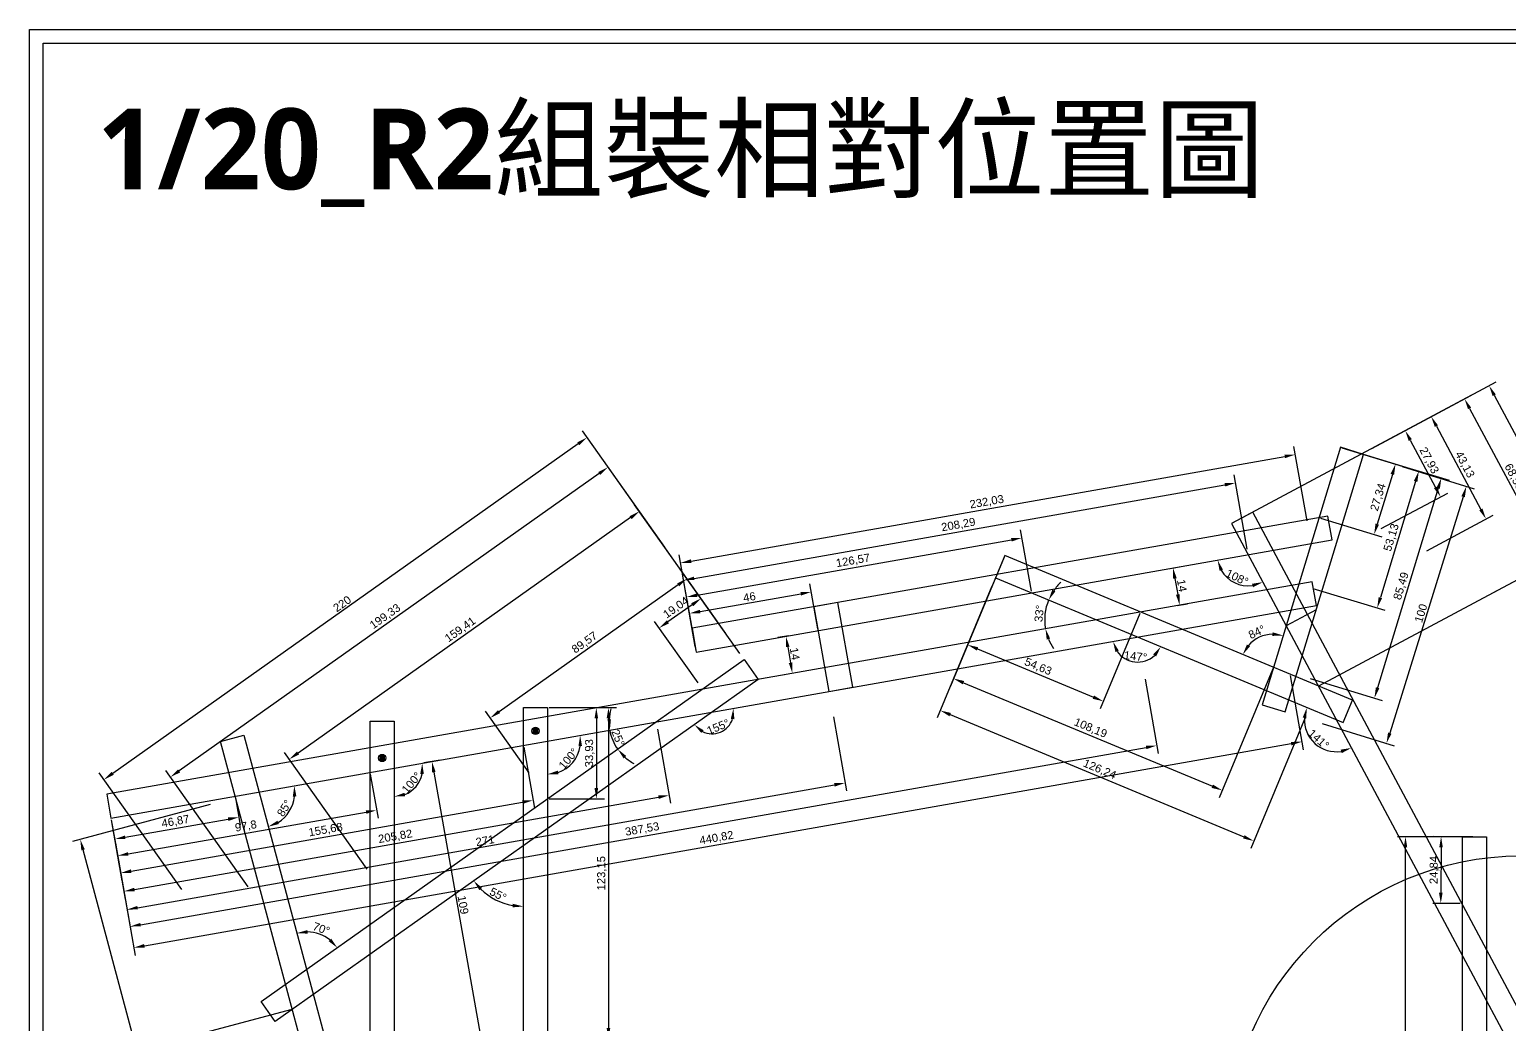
# Model space of a CAD drawing. Header units: millimetres. Extents: x -2666 to 6286, y -11880 to 4849.
# Drawn here: x -47 to 503, y -8404 to -8035 of the extents above; entities that cross this region are included whole.
import ezdxf

# ---------------------------------------------------------------- set-up
doc = ezdxf.new("R2010")
doc.units = ezdxf.units.MM
for name, color, linetype in [('0-rib-base', 10, 'Continuous'), ('0-rib1', 6, 'Continuous'), ('1-螺桿鑽洞', 7, 'Continuous'), ('dim', 244, 'Continuous')]:
    doc.layers.add(name, color=color, linetype=linetype)
for name, color, linetype, plot in [('1-墊圈', 4, 'Continuous', False), ('1-螺絲頭', 9, 'Continuous', False), ('default', 11, 'Continuous', False)]:
    doc.layers.add(name, color=color, linetype=linetype, plot=plot)
doc.styles.get("Standard").update_dxf_attribs({"font": 'arial.ttf'})
doc.dimstyles.new('短柱', dxfattribs={"dimtxt": 3, "dimasz": 4, "dimexe": 3, "dimexo": 0.625, "dimtad": 1, "dimtxsty": 'Standard', "dimcen": 2.5, "dimadec": 0, "dimazin": 0, "dimtfac": 1, "dimtmove": 1, "dimatfit": 1, "dimldrblk": 'ORIGIN', "dimfxl": 0, "dimarcsym": 0})

# ---------------------------------------------------------------- blocks, each defined once
blk = doc.blocks.new('*D321')
at = {"layer": 'Defpoints', "color": 0}
for p in [(430.9, -8248.68), (32.21, -8296.87), (-17.19, -8327.69), (47.02, -8327.69), (87.86, -8504.54)]:
    blk.add_point(p, dxfattribs=at)
at = {"layer": 'dim', "color": 0, "lineweight": -2}
blk.add_arc((37.87, -8317.98), 13.34, 302.2483, 352.7517, dxfattribs=at)
at = {"layer": 'dim', "color": 0}
for points in [[(50.43, -8319.68), (51.77, -8319.65), (51, -8315.67)], [(45.25, -8329.88), (44.72, -8328.65), (41.32, -8330.87)]]:
    blk.add_solid(points, dxfattribs=at)
at = {"layer": 'dim', "color": 0, "insert": (47.3, -8323.99), "char_height": 3, "attachment_point": 5, "rotation": 57.5}
blk.add_mtext('85°', dxfattribs=at)
blk = doc.blocks.new('_Origin')
at = {"color": 0, "linetype": 'ByBlock', "lineweight": -2}
blk.add_line((0, 0), (-1, 0), dxfattribs=at)
blk.add_circle((0, 0), 0.5, dxfattribs=at)
blk = doc.blocks.new('*D322')
at = {"layer": 'Defpoints', "color": 0}
for p in [(430.9, -8248.68), (88.13, -8291.61), (93.93, -8317.94), (-17.19, -8327.69), (88.13, -8506.61)]:
    blk.add_point(p, dxfattribs=at)
at = {"layer": 'dim', "color": 0, "lineweight": -2}
blk.add_arc((88.13, -8309.12), 10.56, 291.8357, 348.1643, dxfattribs=at)
at = {"layer": 'dim', "color": 0}
for points in [[(97.8, -8311.28), (99.13, -8311.3), (98.53, -8307.29)], [(92.18, -8319.58), (91.93, -8318.27), (88.13, -8319.68)]]:
    blk.add_solid(points, dxfattribs=at)
at = {"layer": 'dim', "color": 0, "insert": (94.57, -8314.52), "char_height": 3, "attachment_point": 5, "rotation": 50}
blk.add_mtext('100°', dxfattribs=at)
blk = doc.blocks.new('*D323')
at = {"layer": 'Defpoints', "color": 0}
for p in [(430.9, -8248.68), (145.13, -8286.61), (151.88, -8309.34), (-17.19, -8327.69), (145.13, -8496.61)]:
    blk.add_point(p, dxfattribs=at)
at = {"layer": 'dim', "color": 0, "lineweight": -2}
blk.add_arc((145.13, -8299.07), 12.28, 288.7399, 351.2601, dxfattribs=at)
at = {"layer": 'dim', "color": 0}
for points in [[(156.6, -8300.95), (157.94, -8300.93), (157.23, -8296.94)], [(149.18, -8311.36), (148.97, -8310.05), (145.13, -8311.36)]]:
    blk.add_solid(points, dxfattribs=at)
at = {"layer": 'dim', "color": 0, "insert": (152.89, -8305.58), "char_height": 3, "attachment_point": 5, "rotation": 50}
blk.add_mtext('100°', dxfattribs=at)
blk = doc.blocks.new('*D324')
at = {"layer": 'Defpoints', "color": 0}
for p in [(399.31, -8218.16), (436.76, -8224.3), (397.52, -8238.11), (200.4, -8265.97), (554.83, -8509.22)]:
    blk.add_point(p, dxfattribs=at)
at = {"layer": 'dim', "color": 0, "lineweight": -2}
blk.add_arc((405.53, -8229.8), 11.54, 209.9613, 278.155, dxfattribs=at)
at = {"layer": 'dim', "color": 0}
for points in [[(394.9, -8235.79), (396.16, -8235.34), (394.16, -8231.81)], [(406.96, -8240.59), (407.37, -8241.86), (410.97, -8239.98)]]:
    blk.add_solid(points, dxfattribs=at)
at = {"layer": 'dim', "color": 0, "insert": (401.42, -8238.24), "char_height": 3, "attachment_point": 5, "rotation": 334.0582}
blk.add_mtext('108°', dxfattribs=at)
blk = doc.blocks.new('*D325')
at = {"layer": 'Defpoints', "color": 0}
for p in [(311.59, -8238.39), (429.34, -8239.82), (330.3, -8250.09), (440.84, -8292.2), (-18.75, -8318.83)]:
    blk.add_point(p, dxfattribs=at)
at = {"layer": 'dim', "color": 0, "lineweight": -2}
for start, end in [(133.4028, 145.4014), (157.4, 190), (201.9986, 213.9972)]:
    blk.add_arc((349.03, -8253.98), 19.14, start, end, dxfattribs=at)
at = {"layer": 'dim', "color": 0}
for points in [[(333.87, -8243.43), (332.7, -8242.79), (331.37, -8246.63)], [(330.65, -8261.33), (331.93, -8260.96), (330.19, -8257.3)]]:
    blk.add_solid(points, dxfattribs=at)
at = {"layer": 'dim', "color": 0, "insert": (327.87, -8251.64), "char_height": 3, "attachment_point": 5, "rotation": 83.7}
blk.add_mtext('33°', dxfattribs=at)
blk = doc.blocks.new('*D326')
at = {"layer": 'Defpoints', "color": 0}
for p in [(399.31, -8218.16), (311.59, -8238.39), (440.84, -8292.2), (427.47, -8296.03), (554.83, -8509.22)]:
    blk.add_point(p, dxfattribs=at)
at = {"layer": 'dim', "color": 0, "lineweight": -2}
blk.add_arc((438.3, -8291.14), 11.88, 176.7781, 278.7382, dxfattribs=at)
at = {"layer": 'dim', "color": 0}
for points in [[(425.79, -8290.32), (427.09, -8290.62), (427.33, -8286.57)], [(439.9, -8302.25), (440.32, -8303.52), (443.9, -8301.62)]]:
    blk.add_solid(points, dxfattribs=at)
at = {"layer": 'dim', "color": 0, "insert": (431.75, -8298.36), "char_height": 3, "attachment_point": 5, "rotation": 317.7582}
blk.add_mtext('141°', dxfattribs=at)
blk = doc.blocks.new('*D327')
at = {"layer": 'Defpoints', "color": 0}
for p in [(311.59, -8238.39), (430.9, -8248.68), (359.68, -8268.39), (440.84, -8292.2), (-17.19, -8327.69)]:
    blk.add_point(p, dxfattribs=at)
at = {"layer": 'dim', "color": 0, "lineweight": -2}
blk.add_arc((364.46, -8260.4), 9.31, 214.8164, 312.5836, dxfattribs=at)
at = {"layer": 'dim', "color": 0}
for points in [[(356.2, -8265.97), (357.43, -8265.46), (355.29, -8262.01)], [(370.21, -8266.87), (371.3, -8267.63), (373.05, -8263.98)]]:
    blk.add_solid(points, dxfattribs=at)
at = {"layer": 'dim', "color": 0, "insert": (363.67, -8267.53), "char_height": 3, "attachment_point": 5, "rotation": 353.7}
blk.add_mtext('147°', dxfattribs=at)
blk = doc.blocks.new('*D328')
at = {"layer": 'Defpoints', "color": 0}
for p in [(439.79, -8189.86), (315.05, -8230.09), (412.53, -8259.52), (410.72, -8285.55), (444.3, -8283.89)]:
    blk.add_point(p, dxfattribs=at)
at = {"layer": 'dim', "color": 0, "lineweight": -2}
blk.add_arc((414.93, -8271.66), 12.37, 91.7047, 138.7953, dxfattribs=at)
at = {"layer": 'dim', "color": 0}
for points in [[(414.65, -8258.63), (414.48, -8259.96), (418.53, -8259.82)], [(406.19, -8263.86), (405.06, -8263.16), (403.51, -8266.91)]]:
    blk.add_solid(points, dxfattribs=at)
at = {"layer": 'dim', "color": 0, "insert": (408.74, -8258.52), "char_height": 3, "attachment_point": 5, "rotation": 25.25}
blk.add_mtext('84°', dxfattribs=at)
blk = doc.blocks.new('*D329')
at = {"layer": 'Defpoints', "color": 0}
for p in [(430.9, -8248.68), (223.43, -8276.13), (205.8, -8296.36), (-17.19, -8327.69), (43.88, -8403.25)]:
    blk.add_point(p, dxfattribs=at)
at = {"layer": 'dim', "color": 0, "lineweight": -2}
blk.add_arc((206.24, -8288.3), 8.07, 243.9926, 341.3074, dxfattribs=at)
at = {"layer": 'dim', "color": 0}
for points in [[(213.23, -8290.83), (214.56, -8290.93), (214.19, -8286.89)], [(202.27, -8296.06), (203.14, -8295.04), (199.66, -8292.96)]]:
    blk.add_solid(points, dxfattribs=at)
at = {"layer": 'dim', "color": 0, "insert": (208.52, -8293.75), "char_height": 3, "attachment_point": 5, "rotation": 22.65}
blk.add_mtext('155°', dxfattribs=at)
blk = doc.blocks.new('螺栓組')
h = blk.add_hatch()
h.set_pattern_fill('JIS_WOOD', color=256, scale=0.1, style=0)
edge = h.paths.add_edge_path()
edge.add_arc((0, 0), 0.6, 0, 360)
at = {"layer": '1-墊圈'}
blk.add_circle((0, 0), 1.35, dxfattribs=at)
at = {"layer": '1-螺桿鑽洞'}
for points in [[(1.05, 0), (-1.05, 0)], [(0, -0.91), (0, 0.91)]]:
    blk.add_lwpolyline(points, dxfattribs=at)
blk.add_circle((0, 0), 0.6, dxfattribs=at)
at = {"layer": '1-螺絲頭'}
blk.add_lwpolyline([(-0.52, 0.91), (-1.05, 0), (-0.52, -0.91), (0.52, -0.91), (1.05, 0), (0.52, 0.91)], close=True, dxfattribs=at)
blk = doc.blocks.new('*D330')
at = {"layer": 'Defpoints', "color": 0}
for p in [(235.47, -8259.79), (236.13, -8273.89), (237.9, -8273.58)]:
    blk.add_point(p, dxfattribs=at)
at = {"layer": 'dim', "color": 0, "lineweight": -2}
for p, q in [((234.85, -8259.9), (230.74, -8260.62)), ((234.39, -8264.04), (235.44, -8269.95)), ((237.28, -8273.68), (233.18, -8274.41))]:
    blk.add_line(p, q, dxfattribs=at)
at = {"layer": 'dim', "color": 0}
for points in [[(235.05, -8263.92), (233.74, -8264.15), (233.7, -8260.1)], [(236.09, -8269.83), (234.78, -8270.06), (236.13, -8273.89)]]:
    blk.add_solid(points, dxfattribs=at)
at = {"layer": 'dim', "color": 0, "insert": (237.01, -8266.62), "char_height": 3, "attachment_point": 5, "rotation": 280}
blk.add_mtext('14', dxfattribs=at)
blk = doc.blocks.new('*D331')
at = {"layer": 'Defpoints', "color": 0}
for p in [(430.9, -8248.68), (218.23, -8268.78), (168.89, -8297.49), (-17.19, -8327.69), (38.68, -8395.91)]:
    blk.add_point(p, dxfattribs=at)
at = {"layer": 'dim', "color": 0, "lineweight": -2}
for start, end in [(163.7738, 176.8869), (190, 215.3), (228.4131, 241.5262)]:
    blk.add_arc((185.5, -8291.95), 17.52, start, end, dxfattribs=at)
at = {"layer": 'dim', "color": 0}
for points in [[(168.68, -8290.96), (167.35, -8291.04), (168.26, -8294.99)], [(173.38, -8305.5), (174.38, -8304.61), (171.21, -8302.07)]]:
    blk.add_solid(points, dxfattribs=at)
at = {"layer": 'dim', "color": 0, "insert": (171.33, -8297.87), "char_height": 3, "attachment_point": 5, "rotation": 292.65}
blk.add_mtext('25°', dxfattribs=at)
blk = doc.blocks.new('*D332')
at = {"layer": 'Defpoints', "color": 0}
for p in [(223.43, -8276.13), (136.13, -8286.61), (122.7, -8356.11), (43.88, -8403.25), (136.13, -8496.61)]:
    blk.add_point(p, dxfattribs=at)
at = {"layer": 'dim', "color": 0, "lineweight": -2}
blk.add_arc((136.13, -8337.94), 22.6, 225.4549, 259.8451, dxfattribs=at)
at = {"layer": 'dim', "color": 0}
for points in [[(119.77, -8354.48), (120.78, -8353.62), (117.68, -8351)], [(132.2, -8359.52), (132.08, -8360.85), (136.13, -8360.54)]]:
    blk.add_solid(points, dxfattribs=at)
at = {"layer": 'dim', "color": 0, "insert": (126.73, -8356.1), "char_height": 3, "attachment_point": 5, "rotation": 332.65}
blk.add_mtext('55°', dxfattribs=at)
blk = doc.blocks.new('*D333')
at = {"layer": 'Defpoints', "color": 0}
for p in [(105.82, -8306), (121.07, -8414), (124.75, -8413.35)]:
    blk.add_point(p, dxfattribs=at)
at = {"layer": 'dim', "color": 0, "lineweight": -2}
for p, q in [((105.21, -8306.11), (99.19, -8307.17)), ((102.84, -8310.59), (120.38, -8410.06)), ((124.13, -8413.46), (118.12, -8414.52))]:
    blk.add_line(p, q, dxfattribs=at)
at = {"layer": 'dim', "color": 0}
for points in [[(103.5, -8310.47), (102.18, -8310.71), (102.14, -8306.65)], [(121.03, -8409.94), (119.72, -8410.17), (121.07, -8414)]]:
    blk.add_solid(points, dxfattribs=at)
at = {"layer": 'dim', "color": 0, "insert": (113.73, -8359.95), "char_height": 3, "attachment_point": 5, "rotation": 280}
blk.add_mtext('109', dxfattribs=at)
blk = doc.blocks.new('*D390')
at = {"layer": 'Defpoints', "color": 0}
for p in [(243.17, -8243.61), (245.7, -8257.98), (200.4, -8265.97)]:
    blk.add_point(p, dxfattribs=at)
at = {"layer": 'dim', "color": 0, "lineweight": -2}
for p, q in [((201.81, -8250.9), (239.23, -8244.3)), ((245.59, -8257.37), (242.65, -8240.65)), ((200.29, -8265.36), (197.35, -8248.64))]:
    blk.add_line(p, q, dxfattribs=at)
at = {"layer": 'dim', "color": 0}
for points in [[(239.11, -8243.65), (239.35, -8244.96), (243.17, -8243.61)], [(201.69, -8250.24), (201.92, -8251.56), (197.87, -8251.6)]]:
    blk.add_solid(points, dxfattribs=at)
at = {"layer": 'dim', "color": 0, "insert": (220.14, -8245.48), "char_height": 3, "attachment_point": 5, "rotation": 10}
blk.add_mtext('46', dxfattribs=at)
blk = doc.blocks.new('*D391')
at = {"layer": 'Defpoints', "color": 0}
for p in [(321.44, -8223.53), (325.04, -8243.99), (200.4, -8265.97)]:
    blk.add_point(p, dxfattribs=at)
at = {"layer": 'dim', "color": 0, "lineweight": -2}
for p, q in [((324.94, -8243.38), (320.92, -8220.58)), ((200.73, -8244.82), (317.5, -8224.23)), ((200.29, -8265.36), (196.27, -8242.56))]:
    blk.add_line(p, q, dxfattribs=at)
at = {"layer": 'dim', "color": 0}
for points in [[(317.38, -8223.57), (317.61, -8224.89), (321.44, -8223.53)], [(200.62, -8244.16), (200.85, -8245.47), (196.79, -8245.51)]]:
    blk.add_solid(points, dxfattribs=at)
at = {"layer": 'dim', "color": 0, "insert": (258.69, -8232.13), "char_height": 3, "attachment_point": 5, "rotation": 10}
blk.add_mtext('126,57', dxfattribs=at)
blk = doc.blocks.new('*D392')
at = {"layer": 'Defpoints', "color": 0}
for p in [(400.82, -8203.09), (405.53, -8229.8), (200.4, -8265.97)]:
    blk.add_point(p, dxfattribs=at)
at = {"layer": 'dim', "color": 0, "lineweight": -2}
for p, q in [((405.16, -8227.71), (400.3, -8200.14)), ((199.63, -8238.57), (396.88, -8203.79)), ((200.03, -8263.88), (195.17, -8236.31))]:
    blk.add_line(p, q, dxfattribs=at)
at = {"layer": 'dim', "color": 0}
for points in [[(396.76, -8203.13), (397, -8204.44), (400.82, -8203.09)], [(199.52, -8237.91), (199.75, -8239.22), (195.69, -8239.26)]]:
    blk.add_solid(points, dxfattribs=at)
at = {"layer": 'dim', "color": 0, "insert": (297.83, -8218.79), "char_height": 3, "attachment_point": 5, "rotation": 10}
blk.add_mtext('208,29', dxfattribs=at)
blk = doc.blocks.new('*D393')
at = {"layer": 'Defpoints', "color": 0}
for p in [(423.06, -8192.55), (428.91, -8225.68), (200.4, -8265.97)]:
    blk.add_point(p, dxfattribs=at)
at = {"layer": 'dim', "color": 0, "lineweight": -2}
for p, q in [((427.41, -8217.17), (422.54, -8189.6)), ((198.5, -8232.15), (419.12, -8193.25)), ((198.9, -8257.46), (194.04, -8229.89))]:
    blk.add_line(p, q, dxfattribs=at)
at = {"layer": 'dim', "color": 0}
for points in [[(419.01, -8192.59), (419.24, -8193.9), (423.06, -8192.55)], [(198.38, -8231.49), (198.62, -8232.81), (194.56, -8232.84)]]:
    blk.add_solid(points, dxfattribs=at)
at = {"layer": 'dim', "color": 0, "insert": (308.39, -8210.31), "char_height": 3, "attachment_point": 5, "rotation": 10}
blk.add_mtext('232,03', dxfattribs=at)
blk = doc.blocks.new('*D394')
at = {"layer": 'Defpoints', "color": 0}
for p in [(28.97, -8319.55), (-17.19, -8327.69), (30.35, -8327.38)]:
    blk.add_point(p, dxfattribs=at)
at = {"layer": 'dim', "color": 0, "lineweight": -2}
for p, q in [((29.08, -8320.17), (30.87, -8330.34)), ((-17.08, -8328.31), (-15.28, -8338.48)), ((-11.87, -8334.83), (26.41, -8328.08))]:
    blk.add_line(p, q, dxfattribs=at)
at = {"layer": 'dim', "color": 0}
for points in [[(26.3, -8327.42), (26.53, -8328.74), (30.35, -8327.38)], [(-11.98, -8334.17), (-11.75, -8335.49), (-15.8, -8335.52)]]:
    blk.add_solid(points, dxfattribs=at)
at = {"layer": 'dim', "color": 0, "insert": (6.85, -8329.06), "char_height": 3, "attachment_point": 5, "rotation": 10}
blk.add_mtext('46,87', dxfattribs=at)
blk = doc.blocks.new('*D395')
at = {"layer": 'Defpoints', "color": 0}
for p in [(79.13, -8310.71), (81.6, -8324.74), (-17.19, -8327.69)]:
    blk.add_point(p, dxfattribs=at)
at = {"layer": 'dim', "color": 0, "lineweight": -2}
for p, q in [((79.24, -8311.32), (82.12, -8327.69)), ((-10.77, -8341.02), (77.66, -8325.43)), ((-17.08, -8328.31), (-14.19, -8344.67))]:
    blk.add_line(p, q, dxfattribs=at)
at = {"layer": 'dim', "color": 0}
for points in [[(77.55, -8324.77), (77.78, -8326.09), (81.6, -8324.74)], [(-10.89, -8340.37), (-10.66, -8341.68), (-14.71, -8341.72)]]:
    blk.add_solid(points, dxfattribs=at)
at = {"layer": 'dim', "color": 0, "insert": (33.02, -8330.84), "char_height": 3, "attachment_point": 5, "rotation": 10}
blk.add_mtext('97,8', dxfattribs=at)
blk = doc.blocks.new('*D396')
at = {"layer": 'Defpoints', "color": 0}
for p in [(136.13, -8300.66), (139.73, -8321.06), (-17.19, -8327.69)]:
    blk.add_point(p, dxfattribs=at)
at = {"layer": 'dim', "color": 0, "lineweight": -2}
for p, q in [((136.24, -8301.27), (140.25, -8324.02)), ((-9.65, -8347.4), (135.79, -8321.76)), ((-17.08, -8328.31), (-13.07, -8351.05))]:
    blk.add_line(p, q, dxfattribs=at)
at = {"layer": 'dim', "color": 0}
for points in [[(135.67, -8321.1), (135.9, -8322.41), (139.73, -8321.06)], [(-9.76, -8346.74), (-9.53, -8348.06), (-13.59, -8348.1)]]:
    blk.add_solid(points, dxfattribs=at)
at = {"layer": 'dim', "color": 0, "insert": (62.65, -8332.19), "char_height": 3, "attachment_point": 5, "rotation": 10}
blk.add_mtext('155,68', dxfattribs=at)
blk = doc.blocks.new('*D397')
at = {"layer": 'Defpoints', "color": 0}
for p in [(185.5, -8291.95), (190.31, -8319.19), (-17.19, -8327.69)]:
    blk.add_point(p, dxfattribs=at)
at = {"layer": 'dim', "color": 0, "lineweight": -2}
for p, q in [((185.97, -8294.57), (190.83, -8322.14)), ((-8.44, -8354.23), (186.37, -8319.88)), ((-16.72, -8330.31), (-11.86, -8357.88))]:
    blk.add_line(p, q, dxfattribs=at)
at = {"layer": 'dim', "color": 0}
for points in [[(186.25, -8319.23), (186.48, -8320.54), (190.31, -8319.19)], [(-8.56, -8353.58), (-8.33, -8354.89), (-12.38, -8354.93)]]:
    blk.add_solid(points, dxfattribs=at)
at = {"layer": 'dim', "color": 0, "insert": (88.54, -8334.67), "char_height": 3, "attachment_point": 5, "rotation": 10}
blk.add_mtext('205,82', dxfattribs=at)
blk = doc.blocks.new('*D398')
at = {"layer": 'Defpoints', "color": 0}
for p in [(249.7, -8280.63), (255.69, -8314.62), (-17.19, -8327.69)]:
    blk.add_point(p, dxfattribs=at)
at = {"layer": 'dim', "color": 0, "lineweight": -2}
for p, q in [((251.35, -8290), (256.21, -8317.57)), ((-7.25, -8360.98), (251.75, -8315.31)), ((-15.53, -8337.06), (-10.67, -8364.63))]:
    blk.add_line(p, q, dxfattribs=at)
at = {"layer": 'dim', "color": 0}
for points in [[(251.63, -8314.66), (251.87, -8315.97), (255.69, -8314.62)], [(-7.37, -8360.33), (-7.14, -8361.64), (-11.19, -8361.68)]]:
    blk.add_solid(points, dxfattribs=at)
at = {"layer": 'dim', "color": 0, "insert": (121.88, -8336.05), "char_height": 3, "attachment_point": 5, "rotation": 10}
blk.add_mtext('271', dxfattribs=at)
blk = doc.blocks.new('*D399')
at = {"layer": 'Defpoints', "color": 0}
for p in [(364.46, -8260.4), (371.56, -8300.7), (-17.19, -8327.69)]:
    blk.add_point(p, dxfattribs=at)
at = {"layer": 'dim', "color": 0, "lineweight": -2}
for p, q in [((367.22, -8276.08), (372.08, -8303.65)), ((-6.14, -8367.3), (367.62, -8301.39)), ((-14.42, -8343.37), (-9.56, -8370.95))]:
    blk.add_line(p, q, dxfattribs=at)
at = {"layer": 'dim', "color": 0}
for points in [[(367.51, -8300.74), (367.74, -8302.05), (371.56, -8300.7)], [(-6.26, -8366.64), (-6.02, -8367.95), (-10.08, -8367.99)]]:
    blk.add_solid(points, dxfattribs=at)
at = {"layer": 'dim', "color": 0, "insert": (180.32, -8331.96), "char_height": 3, "attachment_point": 5, "rotation": 10}
blk.add_mtext('387,53', dxfattribs=at)
blk = doc.blocks.new('*D400')
at = {"layer": 'Defpoints', "color": 0}
for p in [(416.93, -8251.15), (425.43, -8299.31), (-17.19, -8327.69)]:
    blk.add_point(p, dxfattribs=at)
at = {"layer": 'dim', "color": 0, "lineweight": -2}
for p, q in [((421.08, -8274.69), (425.95, -8302.26)), ((-4.75, -8375.16), (421.49, -8300)), ((-13.03, -8351.23), (-8.17, -8378.81))]:
    blk.add_line(p, q, dxfattribs=at)
at = {"layer": 'dim', "color": 0}
for points in [[(421.37, -8299.35), (421.6, -8300.66), (425.43, -8299.31)], [(-4.87, -8374.5), (-4.64, -8375.82), (-8.69, -8375.85)]]:
    blk.add_solid(points, dxfattribs=at)
at = {"layer": 'dim', "color": 0, "insert": (207.94, -8335.19), "char_height": 3, "attachment_point": 5, "rotation": 10}
blk.add_mtext('440,82', dxfattribs=at)
blk = doc.blocks.new('*D402')
at = {"layer": 'Defpoints', "color": 0}
for p in [(50.2, -8398.78), (6.51, -8410.49), (79.16, -8506.87)]:
    blk.add_point(p, dxfattribs=at)
at = {"layer": 'dim', "color": 0, "lineweight": -2}
for p, q in [((49.6, -8398.94), (3.61, -8411.26)), ((34.44, -8514.71), (7.55, -8414.35)), ((78.56, -8507.03), (32.58, -8519.35))]:
    blk.add_line(p, q, dxfattribs=at)
at = {"layer": 'dim', "color": 0}
for points in [[(8.19, -8414.18), (6.9, -8414.52), (6.51, -8410.49)], [(35.08, -8514.54), (33.8, -8514.89), (35.47, -8518.58)]]:
    blk.add_solid(points, dxfattribs=at)
at = {"layer": 'dim', "color": 0, "insert": (23.34, -8463.9), "char_height": 3, "attachment_point": 5, "rotation": 285}
blk.add_mtext('111,9', dxfattribs=at)
blk = doc.blocks.new('*D403')
at = {"layer": 'Defpoints', "color": 0}
for p in [(29.08, -8320.17), (-28.56, -8335.63), (79.16, -8506.87)]:
    blk.add_point(p, dxfattribs=at)
at = {"layer": 'dim', "color": 0, "lineweight": -2}
for p, q in [((19.73, -8322.68), (-31.46, -8336.41)), ((20.49, -8518.47), (-27.53, -8339.49)), ((69.81, -8509.38), (18.62, -8523.11))]:
    blk.add_line(p, q, dxfattribs=at)
at = {"layer": 'dim', "color": 0}
for points in [[(-26.88, -8339.32), (-28.17, -8339.67), (-28.56, -8335.63)], [(21.13, -8518.3), (19.84, -8518.64), (21.52, -8522.33)]]:
    blk.add_solid(points, dxfattribs=at)
at = {"layer": 'dim', "color": 0, "insert": (-1.18, -8428.35), "char_height": 3, "attachment_point": 5, "rotation": 285.0161}
blk.add_mtext('193,3', dxfattribs=at)
blk = doc.blocks.new('*D409')
at = {"layer": 'Defpoints', "color": 0}
for p in [(79.13, -8291.61), (32.21, -8296.87), (74.34, -8417.2), (79.13, -8506.61), (87.86, -8504.54)]:
    blk.add_point(p, dxfattribs=at)
at = {"layer": 'dim', "color": 0, "lineweight": -2}
for start, end in [(109.1694, 113.3388), (90, 105), (81.6612, 85.8306)]:
    blk.add_arc((79.13, -8471.97), 54.98, start, end, dxfattribs=at)
at = {"layer": 'dim', "color": 0}
for points in [[(60.88, -8419.4), (61.27, -8420.68), (64.9, -8418.86)], [(83.1, -8417.8), (83.15, -8416.47), (79.13, -8416.99)]]:
    blk.add_solid(points, dxfattribs=at)
at = {"layer": 'dim', "color": 0, "insert": (71.67, -8415.32), "char_height": 3, "attachment_point": 5, "rotation": 7.5}
blk.add_mtext('15°', dxfattribs=at)
blk = doc.blocks.new('*D410')
at = {"layer": 'Defpoints', "color": 0}
for p in [(218.23, -8268.78), (32.21, -8296.87), (62.86, -8372.02), (38.68, -8395.91), (87.86, -8504.54)]:
    blk.add_point(p, dxfattribs=at)
at = {"layer": 'dim', "color": 0, "lineweight": -2}
blk.add_arc((55.55, -8383.97), 14, 51.7233, 88.5767, dxfattribs=at)
at = {"layer": 'dim', "color": 0}
for points in [[(55.98, -8370.63), (55.82, -8369.31), (51.92, -8370.44)], [(64.71, -8372.52), (63.74, -8373.43), (66.98, -8375.88)]]:
    blk.add_solid(points, dxfattribs=at)
at = {"layer": 'dim', "color": 0, "insert": (61.04, -8368.77), "char_height": 3, "attachment_point": 5, "rotation": 340.15}
blk.add_mtext('70°', dxfattribs=at)
blk = doc.blocks.new('*D411')
at = {"layer": 'Defpoints', "color": 0}
for p in [(145.13, -8286.61), (145.13, -8320.54), (163.25, -8320.54)]:
    blk.add_point(p, dxfattribs=at)
at = {"layer": 'dim', "color": 0, "lineweight": -2}
for p, q in [((145.75, -8286.61), (166.25, -8286.61)), ((163.25, -8290.61), (163.25, -8316.54)), ((145.75, -8320.54), (166.25, -8320.54))]:
    blk.add_line(p, q, dxfattribs=at)
at = {"layer": 'dim', "color": 0}
for points in [[(162.58, -8290.61), (163.91, -8290.61), (163.25, -8286.61)], [(162.58, -8316.54), (163.91, -8316.54), (163.25, -8320.54)]]:
    blk.add_solid(points, dxfattribs=at)
at = {"layer": 'dim', "color": 0, "insert": (160.82, -8303.57), "char_height": 3, "attachment_point": 5, "rotation": 90}
blk.add_mtext('33,93', dxfattribs=at)
blk = doc.blocks.new('*D412')
at = {"layer": 'Defpoints', "color": 0}
for p in [(145.13, -8286.61), (145.13, -8409.75), (167.75, -8409.75)]:
    blk.add_point(p, dxfattribs=at)
at = {"layer": 'dim', "color": 0, "lineweight": -2}
for p, q in [((145.75, -8286.61), (170.75, -8286.61)), ((167.75, -8290.61), (167.75, -8405.75)), ((145.75, -8409.75), (170.75, -8409.75))]:
    blk.add_line(p, q, dxfattribs=at)
at = {"layer": 'dim', "color": 0}
for points in [[(167.08, -8290.61), (168.42, -8290.61), (167.75, -8286.61)], [(167.08, -8405.75), (168.42, -8405.75), (167.75, -8409.75)]]:
    blk.add_solid(points, dxfattribs=at)
at = {"layer": 'dim', "color": 0, "insert": (165.32, -8348.18), "char_height": 3, "attachment_point": 5, "rotation": 90}
blk.add_mtext('123,15', dxfattribs=at)
blk = doc.blocks.new('*D413')
at = {"layer": 'Defpoints', "color": 0}
for p in [(439.79, -8189.86), (431.84, -8216.02), (452.34, -8222.25)]:
    blk.add_point(p, dxfattribs=at)
at = {"layer": 'dim', "color": 0, "lineweight": -2}
for p, q in [((440.38, -8190.05), (463.16, -8196.96)), ((459.12, -8199.92), (453.5, -8218.42)), ((432.44, -8216.21), (455.21, -8223.12))]:
    blk.add_line(p, q, dxfattribs=at)
at = {"layer": 'dim', "color": 0}
for points in [[(458.48, -8199.73), (459.76, -8200.11), (460.29, -8196.09)], [(452.86, -8218.23), (454.14, -8218.62), (452.34, -8222.25)]]:
    blk.add_solid(points, dxfattribs=at)
at = {"layer": 'dim', "color": 0, "insert": (453.99, -8208.47), "char_height": 3, "attachment_point": 5, "rotation": 73.1}
blk.add_mtext('27,34', dxfattribs=at)
blk = doc.blocks.new('*D414')
at = {"layer": 'Defpoints', "color": 0}
for p in [(439.79, -8189.86), (424.34, -8240.7), (453.49, -8249.56)]:
    blk.add_point(p, dxfattribs=at)
at = {"layer": 'dim', "color": 0, "lineweight": -2}
for p, q in [((445.02, -8191.45), (471.81, -8199.59)), ((467.78, -8202.55), (454.66, -8245.73)), ((429.57, -8242.29), (456.36, -8250.43))]:
    blk.add_line(p, q, dxfattribs=at)
at = {"layer": 'dim', "color": 0}
for points in [[(467.14, -8202.35), (468.41, -8202.74), (468.94, -8198.72)], [(454.02, -8245.54), (455.29, -8245.92), (453.49, -8249.56)]]:
    blk.add_solid(points, dxfattribs=at)
at = {"layer": 'dim', "color": 0, "insert": (458.89, -8223.43), "char_height": 3, "attachment_point": 5, "rotation": 73.1}
blk.add_mtext('53,13', dxfattribs=at)
blk = doc.blocks.new('*D415')
at = {"layer": 'Defpoints', "color": 0}
for p in [(439.79, -8189.86), (414.93, -8271.66), (452.46, -8283.06)]:
    blk.add_point(p, dxfattribs=at)
at = {"layer": 'dim', "color": 0, "lineweight": -2}
for p, q in [((453.39, -8194), (480.18, -8202.14)), ((476.15, -8205.09), (453.62, -8279.24)), ((428.54, -8275.8), (455.33, -8283.94))]:
    blk.add_line(p, q, dxfattribs=at)
at = {"layer": 'dim', "color": 0}
for points in [[(475.51, -8204.9), (476.79, -8205.29), (477.31, -8201.26)], [(452.99, -8279.04), (454.26, -8279.43), (452.46, -8283.06)]]:
    blk.add_solid(points, dxfattribs=at)
at = {"layer": 'dim', "color": 0, "insert": (462.56, -8241.46), "char_height": 3, "attachment_point": 5, "rotation": 73.1}
blk.add_mtext('85,49', dxfattribs=at)
blk = doc.blocks.new('*D416')
at = {"layer": 'Defpoints', "color": 0}
for p in [(440.38, -8190.05), (410.72, -8285.55), (456.95, -8299.91)]:
    blk.add_point(p, dxfattribs=at)
at = {"layer": 'dim', "color": 0, "lineweight": -2}
for p, q in [((462.75, -8196.99), (489.49, -8205.3)), ((485.44, -8208.23), (458.14, -8296.09)), ((433.08, -8292.49), (459.82, -8300.8))]:
    blk.add_line(p, q, dxfattribs=at)
at = {"layer": 'dim', "color": 0}
for points in [[(484.8, -8208.03), (486.07, -8208.43), (486.62, -8204.41)], [(457.5, -8295.89), (458.78, -8296.29), (456.95, -8299.91)]]:
    blk.add_solid(points, dxfattribs=at)
at = {"layer": 'dim', "color": 0, "insert": (469.73, -8251.52), "char_height": 3, "attachment_point": 5, "rotation": 72.7419}
blk.add_mtext('100', dxfattribs=at)
blk = doc.blocks.new('*D417')
at = {"layer": 'Defpoints', "color": 0}
for p in [(186.6, -8257.06), (218.23, -8268.78), (202.69, -8279.78)]:
    blk.add_point(p, dxfattribs=at)
at = {"layer": 'dim', "color": 0, "lineweight": -2}
for p, q in [((216.59, -8266.46), (200.41, -8243.61)), ((198.88, -8248.37), (189.87, -8254.75)), ((201.05, -8277.46), (184.87, -8254.61))]:
    blk.add_line(p, q, dxfattribs=at)
at = {"layer": 'dim', "color": 0}
for points in [[(198.49, -8247.82), (199.26, -8248.91), (202.14, -8246.05)], [(189.48, -8254.2), (190.25, -8255.29), (186.6, -8257.06)]]:
    blk.add_solid(points, dxfattribs=at)
at = {"layer": 'dim', "color": 0, "insert": (192.97, -8249.57), "char_height": 3, "attachment_point": 5, "rotation": 35.3}
blk.add_mtext('19,04', dxfattribs=at)
blk = doc.blocks.new('*D418')
at = {"layer": 'Defpoints', "color": 0}
for p in [(218.23, -8268.78), (123.82, -8290.45), (145.13, -8320.54)]:
    blk.add_point(p, dxfattribs=at)
at = {"layer": 'dim', "color": 0, "lineweight": -2}
for p, q in [((211.37, -8259.09), (195.19, -8236.24)), ((193.66, -8241), (127.09, -8288.14)), ((138.27, -8310.85), (122.09, -8288))]:
    blk.add_line(p, q, dxfattribs=at)
at = {"layer": 'dim', "color": 0}
for points in [[(193.28, -8240.46), (194.05, -8241.55), (196.93, -8238.69)], [(126.7, -8287.6), (127.47, -8288.68), (123.82, -8290.45)]]:
    blk.add_solid(points, dxfattribs=at)
at = {"layer": 'dim', "color": 0, "insert": (158.97, -8262.59), "char_height": 3, "attachment_point": 5, "rotation": 35.3}
blk.add_mtext('89,57', dxfattribs=at)
blk = doc.blocks.new('*D419')
at = {"layer": 'Defpoints', "color": 0}
for p in [(218.23, -8268.78), (49.12, -8305.81), (88.13, -8360.9)]:
    blk.add_point(p, dxfattribs=at)
at = {"layer": 'dim', "color": 0, "lineweight": -2}
for p, q in [((208.12, -8254.5), (177.49, -8211.24)), ((175.96, -8216), (52.39, -8303.5)), ((78.02, -8346.62), (47.39, -8303.36))]:
    blk.add_line(p, q, dxfattribs=at)
at = {"layer": 'dim', "color": 0}
for points in [[(175.58, -8215.46), (176.35, -8216.55), (179.23, -8213.69)], [(52, -8302.95), (52.77, -8304.04), (49.12, -8305.81)]]:
    blk.add_solid(points, dxfattribs=at)
at = {"layer": 'dim', "color": 0, "insert": (112.77, -8257.77), "char_height": 3, "attachment_point": 5, "rotation": 35.3}
blk.add_mtext('159,41', dxfattribs=at)
blk = doc.blocks.new('*D420')
at = {"layer": 'Defpoints', "color": 0}
for p in [(218.23, -8268.78), (4.92, -8312.46), (55.55, -8383.97)]:
    blk.add_point(p, dxfattribs=at)
at = {"layer": 'dim', "color": 0, "lineweight": -2}
for p, q in [((196.49, -8238.08), (165.86, -8194.82)), ((164.33, -8199.58), (8.18, -8310.14)), ((33.81, -8353.26), (3.18, -8310.01))]:
    blk.add_line(p, q, dxfattribs=at)
at = {"layer": 'dim', "color": 0}
for points in [[(163.95, -8199.04), (164.72, -8200.12), (167.6, -8197.27)], [(7.8, -8309.6), (8.57, -8310.69), (4.92, -8312.46)]]:
    blk.add_solid(points, dxfattribs=at)
at = {"layer": 'dim', "color": 0, "insert": (84.85, -8252.88), "char_height": 3, "attachment_point": 5, "rotation": 35.3}
blk.add_mtext('199,33', dxfattribs=at)
blk = doc.blocks.new('*D421')
at = {"layer": 'Defpoints', "color": 0}
for p in [(315.05, -8230.09), (365.49, -8251.08), (351.67, -8284.26)]:
    blk.add_point(p, dxfattribs=at)
at = {"layer": 'dim', "color": 0, "lineweight": -2}
for p, q in [((314.81, -8230.66), (300.09, -8266.04)), ((365.25, -8251.66), (350.52, -8287.03)), ((304.93, -8264.81), (347.98, -8282.73))]:
    blk.add_line(p, q, dxfattribs=at)
at = {"layer": 'dim', "color": 0}
for points in [[(305.19, -8264.19), (304.68, -8265.42), (301.24, -8263.27)], [(348.24, -8282.11), (347.72, -8283.34), (351.67, -8284.26)]]:
    blk.add_solid(points, dxfattribs=at)
at = {"layer": 'dim', "color": 0, "insert": (327.39, -8271.53), "char_height": 3, "attachment_point": 5, "rotation": 337.4}
blk.add_mtext('54,63', dxfattribs=at)
blk = doc.blocks.new('*D422')
at = {"layer": 'Defpoints', "color": 0}
for p in [(315.05, -8230.09), (414.93, -8271.66), (395.9, -8317.39)]:
    blk.add_point(p, dxfattribs=at)
at = {"layer": 'dim', "color": 0, "lineweight": -2}
for p, q in [((314.81, -8230.66), (294.86, -8278.59)), ((414.69, -8272.24), (394.75, -8320.16)), ((299.71, -8277.35), (392.21, -8315.86))]:
    blk.add_line(p, q, dxfattribs=at)
at = {"layer": 'dim', "color": 0}
for points in [[(299.97, -8276.74), (299.45, -8277.97), (296.02, -8275.82)], [(392.46, -8315.24), (391.95, -8316.47), (395.9, -8317.39)]]:
    blk.add_solid(points, dxfattribs=at)
at = {"layer": 'dim', "color": 0, "insert": (346.89, -8294.36), "char_height": 3, "attachment_point": 5, "rotation": 337.4}
blk.add_mtext('108,19', dxfattribs=at)
blk = doc.blocks.new('*D423')
at = {"layer": 'Defpoints', "color": 0}
for p in [(315.05, -8230.09), (431.6, -8278.6), (407.63, -8336.2)]:
    blk.add_point(p, dxfattribs=at)
at = {"layer": 'dim', "color": 0, "lineweight": -2}
for p, q in [((310.29, -8241.53), (289.92, -8290.46)), ((294.77, -8289.22), (403.93, -8334.66)), ((426.84, -8290.04), (406.47, -8338.97))]:
    blk.add_line(p, q, dxfattribs=at)
at = {"layer": 'dim', "color": 0}
for points in [[(295.03, -8288.61), (294.51, -8289.84), (291.08, -8287.69)], [(404.19, -8334.05), (403.68, -8335.28), (407.63, -8336.2)]]:
    blk.add_solid(points, dxfattribs=at)
at = {"layer": 'dim', "color": 0, "insert": (350.28, -8309.7), "char_height": 3, "attachment_point": 5, "rotation": 337.4}
blk.add_mtext('126,24', dxfattribs=at)
blk = doc.blocks.new('*D424')
at = {"layer": 'Defpoints', "color": 0}
for p in [(477.05, -8208.29), (399.31, -8218.16), (412.47, -8242.79)]:
    blk.add_point(p, dxfattribs=at)
at = {"layer": 'dim', "color": 0, "lineweight": -2}
for p, q in [((441.84, -8195.44), (466.54, -8182.24)), ((465.78, -8187.18), (475.17, -8204.76)), ((455, -8220.07), (479.7, -8206.87))]:
    blk.add_line(p, q, dxfattribs=at)
at = {"layer": 'dim', "color": 0}
for points in [[(466.36, -8186.87), (465.19, -8187.5), (463.89, -8183.65)], [(475.76, -8204.44), (474.58, -8205.07), (477.05, -8208.29)]]:
    blk.add_solid(points, dxfattribs=at)
at = {"layer": 'dim', "color": 0, "insert": (472.61, -8194.83), "char_height": 3, "attachment_point": 5, "rotation": 298.1163}
blk.add_mtext('27,93', dxfattribs=at)
blk = doc.blocks.new('*D425')
at = {"layer": 'Defpoints', "color": 0}
for p in [(493.92, -8216.51), (399.31, -8218.16), (419.63, -8256.2)]:
    blk.add_point(p, dxfattribs=at)
at = {"layer": 'dim', "color": 0, "lineweight": -2}
for p, q in [((451.54, -8190.25), (476.24, -8177.06)), ((475.48, -8182), (492.03, -8212.98)), ((471.87, -8228.29), (496.56, -8215.09))]:
    blk.add_line(p, q, dxfattribs=at)
at = {"layer": 'dim', "color": 0}
for points in [[(476.07, -8181.68), (474.89, -8182.31), (473.59, -8178.47)], [(492.62, -8212.66), (491.44, -8213.29), (493.92, -8216.51)]]:
    blk.add_solid(points, dxfattribs=at)
at = {"layer": 'dim', "color": 0, "insert": (485.9, -8196.34), "char_height": 3, "attachment_point": 5, "rotation": 298.1163}
blk.add_mtext('43,13', dxfattribs=at)
blk = doc.blocks.new('*D428')
at = {"layer": 'Defpoints', "color": 0}
for p in [(399.31, -8218.16), (613.48, -8388.56), (517.7, -8439.74)]:
    blk.add_point(p, dxfattribs=at)
at = {"layer": 'dim', "color": 0, "lineweight": -2}
for p, q in [((473.04, -8178.76), (497.74, -8165.57)), ((496.98, -8170.51), (611.6, -8385.03)), ((591.43, -8400.34), (616.13, -8387.14))]:
    blk.add_line(p, q, dxfattribs=at)
at = {"layer": 'dim', "color": 0}
for points in [[(497.56, -8170.2), (496.39, -8170.82), (495.09, -8166.98)], [(612.19, -8384.72), (611.01, -8385.34), (613.48, -8388.56)]]:
    blk.add_solid(points, dxfattribs=at)
at = {"layer": 'dim', "color": 0, "insert": (556.43, -8276.63), "char_height": 3, "attachment_point": 5, "rotation": 298.1163}
blk.add_mtext('251,22', dxfattribs=at)
blk = doc.blocks.new('*D429')
at = {"layer": 'Defpoints', "color": 0}
for p in [(399.31, -8218.16), (518.23, -8232.31), (431.6, -8278.6)]:
    blk.add_point(p, dxfattribs=at)
at = {"layer": 'dim', "color": 0, "lineweight": -2}
for p, q in [((463.89, -8183.65), (488.59, -8170.46)), ((487.83, -8175.4), (516.35, -8228.78)), ((496.18, -8244.09), (520.88, -8230.9))]:
    blk.add_line(p, q, dxfattribs=at)
at = {"layer": 'dim', "color": 0}
for points in [[(488.41, -8175.09), (487.24, -8175.71), (485.94, -8171.87)], [(516.94, -8228.47), (515.76, -8229.1), (518.23, -8232.31)]]:
    blk.add_solid(points, dxfattribs=at)
at = {"layer": 'dim', "color": 0, "insert": (504.23, -8200.95), "char_height": 3, "attachment_point": 5, "rotation": 298.1163}
blk.add_mtext('68,53', dxfattribs=at)
blk = doc.blocks.new('*D432')
at = {"layer": 'Defpoints', "color": 0}
for p in [(376.09, -8234.99), (378.52, -8248.78), (380.05, -8248.51)]:
    blk.add_point(p, dxfattribs=at)
at = {"layer": 'dim', "color": 0, "lineweight": -2}
for p, q in [((376.7, -8234.88), (380.57, -8234.2)), ((378.31, -8238.66), (379.35, -8244.57)), ((379.13, -8248.67), (383, -8247.99))]:
    blk.add_line(p, q, dxfattribs=at)
at = {"layer": 'dim', "color": 0}
for points in [[(378.97, -8238.55), (377.65, -8238.78), (377.61, -8234.72)], [(380.01, -8244.46), (378.69, -8244.69), (380.05, -8248.51)]]:
    blk.add_solid(points, dxfattribs=at)
at = {"layer": 'dim', "color": 0, "insert": (380.93, -8241.25), "char_height": 3, "attachment_point": 5, "rotation": 280}
blk.add_mtext('14', dxfattribs=at)
blk = doc.blocks.new('*D486')
at = {"layer": 'Defpoints', "color": 0}
for p in [(218.23, -8268.78), (-19.76, -8313.37), (38.68, -8395.91)]:
    blk.add_point(p, dxfattribs=at)
at = {"layer": 'dim', "color": 0, "lineweight": -2}
for p, q in [((188.68, -8227.04), (158.05, -8183.79)), ((156.52, -8188.55), (-16.5, -8311.06)), ((9.13, -8354.17), (-21.5, -8310.92))]:
    blk.add_line(p, q, dxfattribs=at)
at = {"layer": 'dim', "color": 0}
for points in [[(156.14, -8188.01), (156.91, -8189.09), (159.79, -8186.24)], [(-16.88, -8310.51), (-16.11, -8311.6), (-19.76, -8313.37)]]:
    blk.add_solid(points, dxfattribs=at)
at = {"layer": 'dim', "color": 0, "insert": (68.77, -8248.04), "char_height": 3, "attachment_point": 5, "rotation": 35.3}
blk.add_mtext('220', dxfattribs=at)
blk = doc.blocks.new('*D663')
at = {"color": 0, "lineweight": -2}
for p, q in [((489, -8334.61), (461, -8334.61)), ((464, -8500.61), (464, -8338.61)), ((489, -8504.61), (461, -8504.61))]:
    blk.add_line(p, q, dxfattribs=at)
at = {"color": 0}
for points in [[(463.33, -8338.61), (464.66, -8338.61), (464, -8334.61)], [(463.33, -8500.61), (464.66, -8500.61), (464, -8504.61)]]:
    blk.add_solid(points, dxfattribs=at)
at = {"layer": 'Defpoints', "color": 0}
for p in [(464, -8334.61), (489.63, -8334.61), (489.63, -8504.61)]:
    blk.add_point(p, dxfattribs=at)
at = {"color": 0, "insert": (461.84, -8419.61), "char_height": 3, "attachment_point": 5, "rotation": 90}
blk.add_mtext('170', dxfattribs=at)
blk = doc.blocks.new('*D664')
at = {"color": 0, "lineweight": -2}
for p, q in [((484.5, -8334.61), (474.23, -8334.55)), ((477.21, -8338.57), (477.13, -8355.41)), ((484.38, -8359.44), (474.11, -8359.39))]:
    blk.add_line(p, q, dxfattribs=at)
at = {"color": 0}
for points in [[(476.55, -8338.57), (477.88, -8338.57), (477.23, -8334.57)], [(476.46, -8355.41), (477.8, -8355.41), (477.11, -8359.41)]]:
    blk.add_solid(points, dxfattribs=at)
at = {"layer": 'Defpoints', "color": 0}
for p in [(485.13, -8334.61), (477.11, -8359.41), (485.01, -8359.45)]:
    blk.add_point(p, dxfattribs=at)
at = {"color": 0, "insert": (474.74, -8346.98), "char_height": 3, "attachment_point": 5, "rotation": 89.7182}
blk.add_mtext('24,84', dxfattribs=at)

msp = doc.modelspace()

# ---------------------------------------------------------------- linework, layer by layer
at = {"layer": '0-rib-base'}
msp.add_lwpolyline([(485.127, -8536.608), (485.127, -8334.608), (494.127, -8334.608), (494.127, -8536.608)], close=True, dxfattribs=at)
at = {"layer": '0-rib1'}
for points in [[(410.717, -8285.545), (419.328, -8288.161), (448.398, -8192.48), (439.787, -8189.864)], [(554.826, -8509.218), (562.764, -8504.977), (407.247, -8213.919), (399.309, -8218.161)], [(253.004, -8247.557), (244.14, -8249.12), (249.697, -8280.634), (258.56, -8279.071)], [(38.681, -8395.91), (218.231, -8268.781), (223.432, -8276.126), (43.882, -8403.255)], [(136.127, -8496.608), (136.127, -8286.608), (145.127, -8286.608), (145.127, -8496.608)], [(79.129, -8506.612), (79.129, -8291.612), (88.129, -8291.612), (88.129, -8506.612)], [(79.163, -8506.871), (23.517, -8299.197), (32.211, -8296.867), (87.857, -8504.541)]]:
    msp.add_lwpolyline(points, close=True, dxfattribs=at)
for points in [[(436.756, -8224.295), (435.193, -8215.432), (198.839, -8257.108), (200.402, -8265.971), (436.756, -8224.295)], [(444.303, -8283.887), (315.053, -8230.085), (311.595, -8238.394), (440.844, -8292.196), (444.303, -8283.887)], [(430.902, -8248.682), (429.339, -8239.819), (-18.749, -8318.829), (-17.186, -8327.692), (430.902, -8248.682)]]:
    msp.add_lwpolyline(points, dxfattribs=at)
at = {"layer": 'default'}
for points in [[(-47.404, -8034.605), (792.596, -8034.605), (792.596, -8628.605), (-47.404, -8628.605)], [(-42.404, -8039.605), (787.596, -8039.605), (787.596, -8623.605), (-42.404, -8623.605)]]:
    msp.add_lwpolyline(points, close=True, dxfattribs=at)
at = {"layer": 'dim'}
for p, q in [((488.586, -8170.458), (399.309, -8218.161)), ((520.88, -8230.898), (431.603, -8278.6)), ((430.753, -8250.256), (419.633, -8256.162))]:
    msp.add_line(p, q, dxfattribs=at)
msp.add_circle((506.904, -8450.807), 109.071, dxfattribs=at)

# ---------------------------------------------------------------- block references
at = {"layer": '1-螺桿鑽洞', "rotation": 90}
for p in [(140.627, -8295.296), (83.629, -8305.347)]:
    msp.add_blockref('螺栓組', p, dxfattribs=at)

# ---------------------------------------------------------------- texts
at = {"layer": 'dim', "insert": (-22.259, -8063.95), "char_height": 30, "attachment_point": 1}
msp.add_mtext_dynamic_manual_height_columns('{\\fMicrosoft JhengHei|b1|i0|c136|p34;1/20_R2組裝相對位置圖}', width=540.89861, gutter_width=12.5, heights=[0], dxfattribs=at)

# ---------------------------------------------------------------- dimensions: what is measured, and where the dimension line sits
for p1, p2, distance, picture, middle in [((489.627, -8504.608), (489.627, -8334.608), 25.631, '*D663', (461.84, -8419.608)), ((485.127, -8334.608), (485.005, -8359.448), -7.896, '*D664', (474.743, -8346.977))]:
    dim = msp.add_aligned_dim(p1=p1, p2=p2, distance=distance, dimstyle='短柱', override={"dimfxl": 50})
    dim.commit()
    dim.dimension.update_dxf_attribs({"geometry": picture, "text_midpoint": middle})
at = {"layer": 'dim'}
for p1, p2, distance, picture, middle in [((399.309, -8218.161), (517.7, -8439.736), 108.597, '*D428', (556.428, -8276.626)), ((399.309, -8218.161), (431.603, -8278.6), 98.223, '*D429', (504.229, -8200.948)), ((399.309, -8218.161), (419.633, -8256.198), 84.223, '*D425', (485.896, -8196.344)), ((399.309, -8218.161), (412.471, -8242.793), 73.223, '*D424', (472.613, -8194.826)), ((200.402, -8265.971), (428.905, -8225.68), 33.638, '*D393', (308.391, -8210.307)), ((439.787, -8189.864), (414.935, -8271.662), 39.219, '*D415', (462.563, -8241.458)), ((439.787, -8189.864), (424.341, -8240.7), 30.467, '*D414', (458.892, -8223.433)), ((439.787, -8189.864), (431.839, -8216.024), 21.424, '*D413', (453.988, -8208.466)), ((440.385, -8190.045), (410.717, -8285.545), 48.418, '*D416', (469.729, -8251.52)), ((200.402, -8265.971), (405.529, -8229.802), 27.12, '*D392', (297.835, -8218.787)), ((200.402, -8265.971), (325.045, -8243.993), 20.774, '*D391', (258.695, -8232.133)), ((218.231, -8268.781), (145.127, -8320.541), -36.869, '*D418', (158.971, -8262.589)), ((376.086, -8234.993), (378.517, -8248.781), 1.553, '*D432', (380.929, -8241.247)), ((218.231, -8268.781), (202.692, -8279.783), -27.846, '*D417', (192.968, -8249.574)), ((200.402, -8265.971), (245.703, -8257.983), 14.597, '*D390', (220.143, -8245.478)), ((-17.186, -8327.692), (416.933, -8251.145), -48.906, '*D400', (207.945, -8335.191)), ((-17.186, -8327.692), (364.456, -8260.399), -40.922, '*D399', (180.32, -8331.955)), ((235.465, -8259.788), (237.896, -8273.576), -1.793, '*D330', (237.013, -8266.623)), ((-17.186, -8327.692), (249.697, -8280.634), -34.509, '*D398', (121.878, -8336.049)), ((145.127, -8286.608), (145.127, -8320.541), 18.119, '*D411', (160.819, -8303.575)), ((145.127, -8286.608), (145.127, -8409.754), 22.622, '*D412', (165.322, -8348.181)), ((-17.186, -8327.692), (185.505, -8291.953), -27.655, '*D397', (88.54, -8334.666)), ((-17.186, -8327.692), (136.127, -8300.659), -20.718, '*D396', (62.647, -8332.188)), ((-17.186, -8327.692), (79.129, -8310.709), -14.243, '*D395', (33.023, -8330.836)), ((105.821, -8306.003), (124.749, -8413.347), -3.733, '*D333', (113.733, -8359.949)), ((-17.186, -8327.692), (28.972, -8319.554), -7.952, '*D394', (6.852, -8329.063))]:
    dim = msp.add_aligned_dim(p1=p1, p2=p2, distance=distance, dimstyle='短柱', dxfattribs=at)
    dim.commit()
    dim.dimension.update_dxf_attribs({"geometry": picture, "text_midpoint": middle})
for p1, p2, distance, picture, middle in [((218.231, -8268.781), (38.681, -8395.91), -101.138, '*D486', (68.766, -8248.042)), ((218.231, -8268.781), (55.549, -8383.967), -87.622, '*D420', (84.854, -8252.881)), ((218.231, -8268.781), (88.129, -8360.898), -67.498, '*D419', (112.773, -8257.77)), ((315.053, -8230.085), (431.603, -8278.6), -62.392, '*D423', (350.284, -8309.702)), ((315.053, -8230.085), (414.935, -8271.662), -49.534, '*D422', (346.891, -8294.363)), ((315.053, -8230.085), (365.485, -8251.078), -35.945, '*D421', (327.389, -8271.525)), ((79.163, -8506.871), (29.08, -8320.169), 59.68, '*D403', (-1.175, -8428.353)), ((79.163, -8506.871), (50.201, -8398.781), 45.23, '*D402', (23.338, -8463.904))]:
    dim = msp.add_aligned_dim(p1=p1, p2=p2, distance=distance, dimstyle='短柱', override={"dimfxl": 50}, dxfattribs=at)
    dim.commit()
    dim.dimension.update_dxf_attribs({"geometry": picture, "text_midpoint": middle})
for base, line1, line2, picture, middle in [((412.531, -8259.525), ((439.787, -8189.864), (410.717, -8285.545)), ((444.303, -8283.887), (315.053, -8230.085)), '*D328', (408.737, -8258.521)), ((397.518, -8238.108), ((399.309, -8218.161), (554.826, -8509.218)), ((200.402, -8265.971), (436.756, -8224.295)), '*D324', (401.424, -8238.239)), ((427.471, -8296.029), ((399.309, -8218.161), (554.826, -8509.218)), ((311.595, -8238.394), (440.844, -8292.196)), '*D326', (431.745, -8298.357)), ((330.299, -8250.088), ((429.339, -8239.819), (-18.749, -8318.829)), ((311.595, -8238.394), (440.844, -8292.196)), '*D325', (327.87, -8251.642)), ((359.681, -8268.388), ((311.595, -8238.394), (440.844, -8292.196)), ((-17.186, -8327.692), (430.902, -8248.682)), '*D327', (363.669, -8267.532)), ((47.022, -8327.686), ((-17.186, -8327.692), (430.902, -8248.682)), ((32.211, -8296.867), (87.857, -8504.541)), '*D321', (47.299, -8323.992)), ((93.932, -8317.945), ((-17.186, -8327.692), (430.902, -8248.682)), ((88.129, -8291.612), (88.129, -8506.612)), '*D322', (94.566, -8314.524)), ((151.878, -8309.336), ((-17.186, -8327.692), (430.902, -8248.682)), ((145.127, -8286.608), (145.127, -8496.608)), '*D323', (152.886, -8305.582)), ((205.803, -8296.355), ((-17.186, -8327.692), (430.902, -8248.682)), ((223.432, -8276.126), (43.882, -8403.255)), '*D329', (208.522, -8293.754)), ((168.888, -8297.491), ((38.681, -8395.91), (218.231, -8268.781)), ((-17.186, -8327.692), (430.902, -8248.682)), '*D331', (171.33, -8297.867)), ((62.858, -8372.023), ((38.681, -8395.91), (218.231, -8268.781)), ((32.211, -8296.867), (87.857, -8504.541)), '*D410', (61.036, -8368.767)), ((122.696, -8356.115), ((136.127, -8496.608), (136.127, -8286.608)), ((223.432, -8276.126), (43.882, -8403.255)), '*D332', (126.733, -8356.103)), ((74.337, -8417.199), ((79.129, -8506.612), (79.129, -8291.612)), ((32.211, -8296.867), (87.857, -8504.541)), '*D409', (71.671, -8415.322))]:
    dim = msp.add_angular_dim_2l(base=base, line1=line1, line2=line2, dimstyle='短柱', dxfattribs=at)
    dim.commit()
    dim.dimension.update_dxf_attribs({"geometry": picture, "text_midpoint": middle})

doc.saveas('drawing.dxf')
